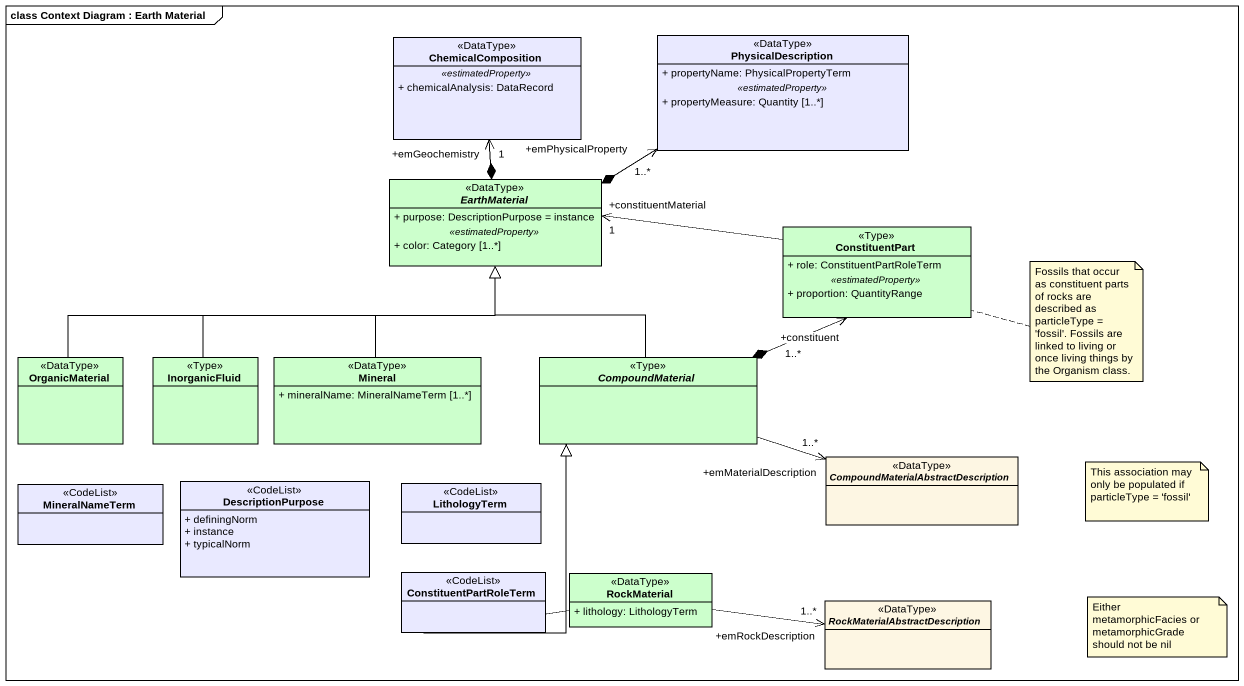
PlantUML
@startuml
mainframe class Context Diagram : Earth Material
hide circle
hide empty members
skinparam classAttributeIconSize 0
class ChemicalComposition <<DataType>> #E9E9FF {
  .. <<estimatedProperty>> ..
  + chemicalAnalysis: DataRecord
}
class PhysicalDescription <<DataType>> #E9E9FF {
  + propertyName: PhysicalPropertyTerm
  .. <<estimatedProperty>> ..
  + propertyMeasure: Quantity [1..*]
}
abstract class EarthMaterial <<DataType>> #CCFFCC {
  + purpose: DescriptionPurpose = instance
  .. <<estimatedProperty>> ..
  + color: Category [1..*]
}
class ConstituentPart <<Type>> #CCFFCC {
  + role: ConstituentPartRoleTerm
  .. <<estimatedProperty>> ..
  + proportion: QuantityRange
}
class OrganicMaterial <<DataType>> #CCFFCC
class InorganicFluid <<Type>> #CCFFCC
class Mineral <<DataType>> #CCFFCC {
  + mineralName: MineralNameTerm [1..*]
}
abstract class CompoundMaterial <<Type>> #CCFFCC
class MineralNameTerm <<CodeList>> #E9E9FF
class DescriptionPurpose <<CodeList>> #E9E9FF {
  + definingNorm
  + instance
  + typicalNorm
}
class LithologyTerm <<CodeList>> #E9E9FF
abstract class "CompoundMaterialAbstractDescription" as CompoundMaterialAbstractDesc <<DataType>>
class ConstituentPartRoleTerm <<CodeList>> #E9E9FF
class RockMaterial <<DataType>> #CCFFCC {
  + lithology: LithologyTerm
}
abstract class "RockMaterialAbstractDescription" as RockMaterialAbstractDescript <<DataType>>
EarthMaterial *-up-> "+emGeochemistry\n1" ChemicalComposition
EarthMaterial *-right-> "+emPhysicalProperty\n1..*" PhysicalDescription
ConstituentPart -left-> "+constituentMaterial\n1" EarthMaterial
OrganicMaterial -right-|> EarthMaterial
InorganicFluid -up-|> EarthMaterial
Mineral -up-|> EarthMaterial
CompoundMaterial -up-|> EarthMaterial
CompoundMaterial *-right-> "+constituent\n1..*" ConstituentPart
CompoundMaterial -right-> "+emMaterialDescription\n1..*" CompoundMaterialAbstractDesc
RockMaterial -up-|> CompoundMaterial
RockMaterial -right-> "+emRockDescription\n1..*" RockMaterialAbstractDescript
note right of ConstituentPart : Fossils that occur as constituent parts of rocks are described as particleType = 'fossil'. Fossils are linked to living or once living things by the Organism class.
note as N2
  This association may only be populated if particleType = 'fossil'
end note
note as N3
  Either metamorphicFacies or metamorphicGrade should not be nil
end note
@enduml
